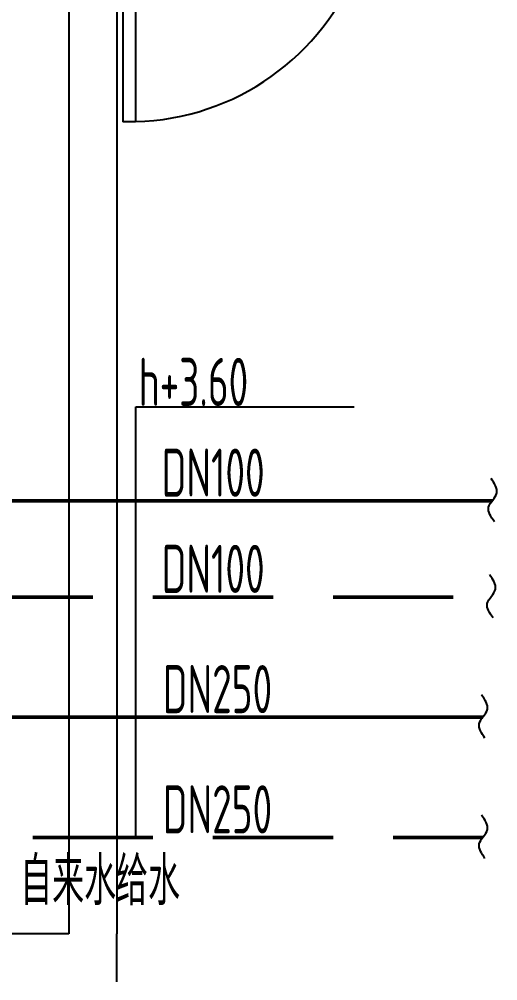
# Model space of a CAD drawing. Extents: x -253824 to 107923, y -224968 to 180578.
# Drawn here: x -195529 to -193538, y 13355 to 17353 of the extents above; entities that cross this region are included whole.
import ezdxf
from ezdxf.enums import TextEntityAlignment as Align

# ---------------------------------------------------------------- set-up
doc = ezdxf.new("R2010")
doc.units = 0
doc.header["$LTSCALE"] = 1000
doc.header["$MEASUREMENT"] = 0
doc.linetypes.add('DASHED', pattern=[0.75, 0.5, -0.25])
doc.layers.get('0').update_dxf_attribs({"linetype": 'CONTINUOUS'})
for name, color, linetype in [('A_STR-砌块墙', 121, 'CONTINUOUS'), ('ACS_COM_BZ', 3, 'CONTINUOUS'), ('DOOR_FIRE', 220, 'CONTINUOUS')]:
    doc.layers.add(name, color=color, linetype=linetype)
doc.layers.add('ACS_KT_RG', color=6, linetype='CONTINUOUS', lineweight=50)
doc.layers.add('ACS_KT_RH', color=6, linetype='DASHED', lineweight=50)
doc.styles.add('等高', font='ros1.shx', dxfattribs={"width": 0.7, "bigfont": 'jd.shx'})

# ---------------------------------------------------------------- blocks, each defined once
blk = doc.blocks.new('h1')
at = {"layer": 'A_STR-砌块墙'}
for p, q in [((10148, -300), (10148, -4700)), ((10348, -400), (10348, -4700)), ((10148, -4700), (1598, -4700)), ((10348, -4700), (10348, -4700)), ((10348, -4900), (10348, -4700))]:
    blk.add_line(p, q, dxfattribs=at)
at = {"layer": 'DOOR_FIRE'}
for p, q in [((10373, -300), (10373, -1323.7)), ((10425.5, -300), (10425.5, -1323.7)), ((10425.5, -1323.7), (10373, -1323.7))]:
    blk.add_line(p, q, dxfattribs=at)
blk.add_arc((10399.2, -300), 1023.7, 271.4691, 339.0071, dxfattribs=at)

msp = doc.modelspace()

# ---------------------------------------------------------------- linework, layer by layer
at = {"layer": 'ACS_COM_BZ'}
for p, q in [((-195043.9, 13950.2), (-195043.9, 15740.6)), ((-195043.9, 15740.6), (-194135.8, 15740.6))]:
    msp.add_line(p, q, dxfattribs=at)
for points in [[(-193552.1, 15263.3), (-193576.2, 15323.3), (-193542.1, 15383.3), (-193566.2, 15443.2)], [(-193557.6, 14863.3), (-193581.6, 14923.3), (-193547.6, 14983.3), (-193571.6, 15043.2)], [(-193591.3, 14363.3), (-193615.3, 14423.3), (-193581.3, 14483.3), (-193605.3, 14543.2)], [(-193591.3, 13863.3), (-193615.3, 13923.3), (-193581.3, 13983.3), (-193605.3, 14043.2)]]:
    msp.add_spline(points, degree=3, dxfattribs=at)
at = {"layer": 'ACS_KT_RG'}
for p, q in [((-198723.1, 15350.2), (-193561.4, 15350.2)), ((-195823.1, 14450.2), (-193600.6, 14450.2))]:
    msp.add_line(p, q, dxfattribs=at)
at = {"layer": 'ACS_KT_RH'}
for p, q in [((-200223.1, 14950.2), (-193561.4, 14950.2)), ((-201473.1, 13950.2), (-193600.6, 13950.2))]:
    msp.add_line(p, q, dxfattribs=at)

# ---------------------------------------------------------------- block references
msp.add_blockref('h1', (-205471.1, 18250.2))

# ---------------------------------------------------------------- texts
at = {"layer": 'ACS_COM_BZ', "style": '等高', "width": 0.7}
for s, p in [('h+3.60', (-195032.6, 15744.5)), ('DN100', (-194936.4, 15367.3)), ('DN100', (-194936.4, 14967.3)), ('DN250', (-194932, 14467.3)), ('DN250', (-194932, 13967.3))]:
    msp.add_text(s, height=200, rotation=0, dxfattribs=at).set_placement(p)
msp.add_text('自来水给水', height=200, rotation=360, dxfattribs=at).set_placement((-195192.6, 13769.5, 0), align=Align.MIDDLE_CENTER)

doc.saveas('drawing.dxf')
